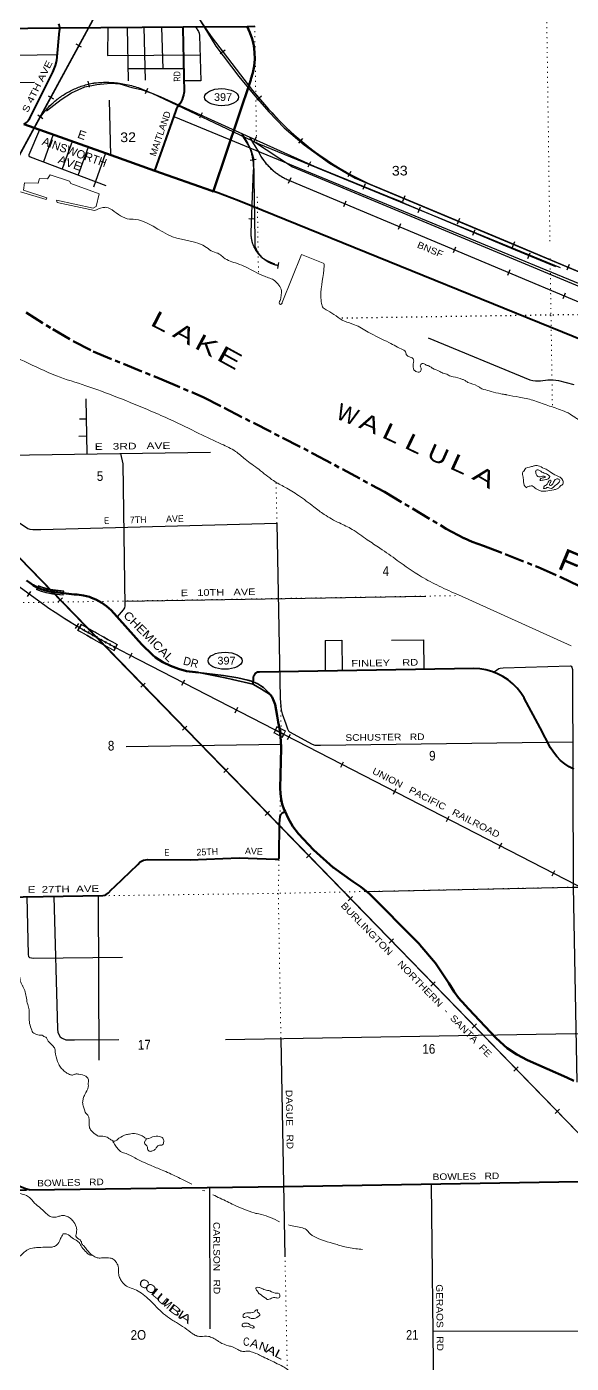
# Model space of a CAD drawing. Header units: feet. Extents: x 245918 to 509309, y -547785 to -360805.
# Drawn here: x 484323 to 494208, y -485445 to -461175 of the extents above; entities that cross this region are included whole.
import ezdxf
from ezdxf.enums import TextEntityAlignment as Align

# ---------------------------------------------------------------- set-up
doc = ezdxf.new("R2010")
doc.units = ezdxf.units.FT
doc.header["$LTSCALE"] = 60
for name, pattern in [('DOTTED', [1.5, 0.3, -1.2]), ('LONG_DASH_SHORT_DASH', [9.9, 6, -1.2, 1.5, -1.2]), ('MEDIUM_DASHED', [4.5, 3, -1.5])]:
    doc.linetypes.add(name, pattern=pattern)
for name, color, linetype, lineweight in [('11', 7, 'LONG_DASH_SHORT_DASH', 60), ('17', 7, 'Continuous', 25), ('23', 7, 'Continuous', 70), ('26', 7, 'Continuous', 40), ('27', 7, 'Continuous', 13), ('29', 7, 'Continuous', 25), ('34', 7, 'Continuous', 25), ('39', 7, 'Continuous', 13), ('53', 7, 'DOTTED', 40), ('59', 7, 'Continuous', 13), ('6', 7, 'DOTTED', 25), ('7', 7, 'DOTTED', 13)]:
    doc.layers.add(name, color=color, linetype=linetype, lineweight=lineweight)
for name, color, linetype in [('12', 7, 'Continuous'), ('30', 7, 'Continuous'), ('41', 7, 'Continuous')]:
    doc.layers.add(name, color=color, linetype=linetype)

msp = doc.modelspace()

# ---------------------------------------------------------------- linework, layer by layer
at = {"layer": '11'}
msp.add_line((484695.56, -466606.78), (484701.61, -466610.52), dxfattribs=at)
msp.add_lwpolyline([(484311.72, -466364.37), (484794.26, -466668.7), (485166.51, -466885.89), (485530.62, -467073.77), (486772.88, -467579.3), (487525.92, -467900.91), (487909.09, -468098.27), (489529.57, -468928.19), (490814.5, -469622.16), (491939.38, -470289.91), (492263.53, -470463.93), (492407.18, -470527.73), (492612.26, -470603.01), (493009.49, -470749.67), (493606.89, -470988.91), (494018.63, -471172.57), (494638.82, -471467.7)], dxfattribs=at)
at = {"layer": '17'}
for centre in [(487860.17, -462454.31), (487923, -472687.83)]:
    msp.add_ellipse(centre, major_axis=(-309.24, 1), ratio=0.500121, dxfattribs=at)
at = {"layer": '23'}
for points in [[(487709.89, -464164.72), (487718.66, -464139.72), (488387.96, -462138.41), (488391.26, -462129.42), (488427.35, -462010.86), (488450.85, -461889.16), (488461.5, -461765.68), (488459.19, -461641.76), (488443.93, -461518.77), (488415.9, -461398.04), (488375.41, -461280.9), (488322.89, -461168.64), (488322.89, -461168.63)], [(486649.43, -463792.97), (485853.87, -463509.57), (484269.91, -462945.32)], [(487709.89, -464164.72), (487684.89, -464155.96), (486649.43, -463792.97)], [(487442.7, -472903.83), (487276.07, -472884.49), (487224.72, -472874.87), (487075.09, -472835.84), (486930.37, -472781.39), (486792.13, -472712.1), (486661.89, -472628.75), (486603.6, -472579.5), (486413.49, -472395.56), (485855.46, -471768.28), (485773.49, -471696.55), (485684.48, -471633.79), (485589.39, -471580.68), (485489.27, -471537.8), (485464.73, -471529.12), (485351.67, -471501.52), (485236.35, -471485.89), (485186.58, -471482.91), (484791.72, -471439.44), (484766.82, -471436.7), (484741.72, -471431.38), (484687.87, -471419.96), (484585.44, -471388.2), (484510.72, -471355.64), (484438.41, -471314.75), (484370.77, -471266.53), (484317.58, -471228.05)], [(489012.19, -475425.79), (488997.85, -475394.27), (488962.28, -475294.31), (488940.76, -475201.02), (488928.25, -475101.07), (488926.25, -475000.36), (488939.53, -474275.89), (488935.25, -474133.61), (488909.51, -473912.48), (488889.42, -473800.68), (488872, -473687.69), (488830.81, -473483.08), (488810.93, -473419.14), (488778.27, -473346.67), (488747.03, -473309.73)], [(494252.86, -480314.26), (494127.64, -480257.47), (493410.73, -479942.33), (493220.59, -479840.64), (493043.77, -479720.87), (492983.35, -479671.2), (492841.47, -479536.02), (492348.58, -479017.52), (492324.82, -478992.52), (492305, -478967.52), (492209.57, -478865.62), (492162.76, -478807.75), (492082.29, -478699.76), (491986.88, -478543.96), (491838.47, -478323.8), (491741.83, -478180.45), (491460.12, -477844.54), (491452.64, -477836.6), (491428.89, -477811.4), (491404.27, -477786.6), (490546.52, -476922.73), (490390.7, -476793.32), (490245.54, -476695), (489896.27, -476451.11), (489883.04, -476440.76), (489526.47, -476124.02), (489255.29, -475831.98), (489154.33, -475695.35), (489068.2, -475548.91), (489012.19, -475425.79)]]:
    msp.add_lwpolyline(points, dxfattribs=at)
at = {"layer": '23', "lineweight": 35}
for points in [[(488429.08, -473068.32), (488400.43, -473057.6), (488337.07, -473041.18), (488154.65, -472998.06), (487892.49, -472955.85), (487442.7, -472903.83)], [(488426.69, -473111.63), (488058.86, -473025.73), (487952.9, -473005.43), (487772.54, -472969.34), (487442.7, -472903.83)], [(488747.03, -473309.73), (488678.87, -473267.1), (488585.15, -473204.58), (488481.63, -473143.55), (488426.69, -473111.63)], [(488747.03, -473309.73), (488717.21, -473269.94), (488658.99, -473208.85), (488619.23, -473176.16), (488575.47, -473144.98), (488520.29, -473109.79), (488461.73, -473080.55), (488429.08, -473068.32)]]:
    msp.add_lwpolyline(points, dxfattribs=at)
at = {"layer": '26'}
for p, q in [((484922.12, -461198.23), (487163.37, -461178.73)), ((488429.08, -473068.32), (488426.69, -473111.63))]:
    msp.add_line(p, q, dxfattribs=at)
for points in [[(482143.55, -461222.46), (483166.81, -461213.5), (484922.12, -461198.23)], [(484269.91, -462945.32), (484280.17, -462940.09), (484301.17, -462927.16), (484320.7, -462912.11), (484338.54, -462895.1), (484354.52, -462876.31), (484368.44, -462855.96), (484380.15, -462834.27), (484795.27, -461999.05), (484808.65, -461970.22), (484843.04, -461880.19), (484867.82, -461787.07), (484920.05, -461248.64), (484922.47, -461223.73), (484922.14, -461198.64), (484922.12, -461198.23)], [(484922.12, -461198.23), (484921.65, -461188.88), (484918.08, -461166.02), (484912.14, -461143.66), (484903.9, -461122.04)], [(486649.43, -463792.97), (487032.6, -462695.42), (487047.29, -462658.83), (487065.73, -462623.97), (487087.7, -462591.24), (487108.39, -462566.01), (487131.23, -462531.69), (487150.35, -462495.17), (487165.55, -462456.85), (487176.66, -462417.15), (487183.56, -462376.51), (487184.69, -462365.49), (487163.83, -461204.05), (487163.37, -461178.73)], [(487163.37, -461178.73), (488322.89, -461168.63), (488461.27, -461167.43)], [(495718.7, -467399.36), (488172.01, -464337.31), (487791.89, -464193.46), (487734.89, -464173.48), (487709.89, -464164.72)], [(494253.5, -474659.49), (494170.89, -474615.89), (494089.23, -474561.17), (494013.73, -474498.21), (493945.23, -474427.7), (493884.48, -474350.42), (493832.13, -474267.21), (493644.98, -473905.51), (493355.94, -473368.92), (493352.48, -473362.81), (493292.7, -473269.63), (493223.5, -473183.2), (493145.65, -473104.49), (493060, -473034.34), (492967.48, -472973.53), (492869.11, -472922.73), (492765.98, -472882.48), (492659.2, -472853.24), (492549.95, -472835.32), (492439.42, -472828.92), (488548.35, -472894.05), (488536.59, -472894.25), (488524.91, -472895.69), (488513.44, -472898.33), (488502.32, -472902.16), (488491.66, -472907.14), (488481.57, -472913.2), (488472.17, -472920.28), (488463.57, -472928.3), (488455.85, -472937.18), (488449.1, -472946.82), (488443.4, -472957.11), (488438.8, -472967.94), (488436.18, -472976.5), (488433.1, -472995.54), (488431.39, -473026.5), (488430.5, -473042.59), (488429.08, -473068.32)], [(483530.73, -476985.19), (485707.23, -476953), (485740.39, -476947.15), (485764.77, -476933.49), (485808.65, -476899.35), (485857.54, -476849.38), (485919.93, -476787.82), (486337.41, -476385.41), (486384.23, -476340.24), (486440.56, -476309.18), (486517.01, -476294.87), (487286.81, -476301.09), (488181.44, -476264.13), (488831.84, -476291.4), (488878.97, -476289.17), (488892.63, -476282.34), (488903.35, -476271.61), (488902.37, -476237.47), (488914.08, -475644.37), (488917.98, -475579.99), (488921.89, -475513.65), (488937.49, -475480.49), (488955.04, -475460.98), (488980.75, -475445.15), (489012.19, -475425.79)], [(484367.92, -482295.69), (484297.71, -482274.84), (484196.03, -482231.87), (484099.4, -482178.5), (484008.88, -482115.33), (483925.45, -482043.03), (483850.04, -481962.42), (483689.33, -481789.42), (483588.88, -481697.95)], [(484367.92, -482295.69), (488985.44, -482233.36), (494336.45, -482146.18), (495707.3, -482163.51)]]:
    msp.add_lwpolyline(points, dxfattribs=at)
at = {"layer": '29'}
for p, q in [((486145.16, -461187.59), (486161.42, -462155.61)), ((486449.32, -461184.94), (486471.38, -462144.67)), ((486767.23, -461182.18), (486791.96, -461940.18)), ((484877.59, -461686.34), (481482.87, -461737.79)), ((487177.04, -461939.38), (486157.82, -461941.5)), ((483430.19, -462196.68), (484462.33, -462182.37)), ((485820.79, -462507.36), (485841.63, -463505.21)), ((486995.66, -462804.42), (495391.05, -466269.49)), ((484801.04, -463134.52), (484630.04, -463628.39)), ((485146.65, -463257.64), (484966.78, -463756.5)), ((485438.25, -463361.52), (485255.31, -463866.26)), ((485753.17, -463473.7), (485535.71, -464090.37)), ((485395.99, -467934.11), (485414.58, -468928.3)), ((485402.84, -468300.36), (485281.18, -468303.15)), ((485408.66, -468611.53), (485265.65, -468613.14)), ((486100.06, -471603.21), (491567.88, -471513.61)), ((489737.75, -472319.75), (489737.99, -472874.14)), ((488937.57, -474210.62), (486129.69, -474249.19)), ((485618.25, -476954.32), (485632.64, -479938.06)), ((488938.48, -479548.35), (489009.28, -483509.21)), ((491662.3, -482189.75), (491716.38, -486756.01)), ((487637.86, -482251.55), (487646.92, -484820.06)), ((491693.93, -484860.43), (505028.84, -484829.97))]:
    msp.add_line(p, q, dxfattribs=at)
for points in [[(485793.3, -461190.65), (485791.96, -461697.13), (487472.19, -461687.68)], [(487388.14, -461176.77), (487442.01, -461264.72), (487454.29, -461291.74), (487461.66, -461333.51), (487486.21, -462159.02), (487180.98, -462159.19)], [(484554.61, -463046.74), (484359.21, -463501.7), (484361.66, -463521.36), (484386.76, -463535.84), (485757.73, -464057.4)], [(491607.88, -466822.68), (493455.94, -467584.9), (493512.42, -467601.18), (493560.17, -467606.27), (493650.02, -467603.73), (493783.45, -467587.96), (493783.45, -467587.96), (493879.34, -467585.88), (493975.24, -467600.68), (494254.25, -467669.86)], [(483373.65, -467038.33), (483424.11, -469608.19), (483430.62, -469639.13), (483440.39, -469661.93), (483448.53, -469676.59), (483468.06, -469696.13), (484342.63, -470285.32), (484377.85, -470300.32), (484433.19, -470305.21), (484577.55, -470305.61), (488864.51, -470186.92)], [(482267.59, -469091.49), (482285.67, -469000.74), (482297.06, -468986.08), (482308.19, -468980.12), (487659.12, -468897.51)], [(486022.06, -468922.78), (486068.44, -469110.46), (486101.18, -471691.32), (486096.93, -471728.58), (486074.15, -471766.04), (485964.64, -471891)], [(488864.51, -470186.92), (488921.52, -473365.32), (488936.25, -473517.33), (488941.88, -473581.92), (488959.78, -473651.95), (489024.93, -473835.37), (489057.43, -473927.19), (489075.33, -473963.01), (489091.79, -473979.83), (489506.14, -474201.86), (489555.46, -474220.33), (489589.64, -474223.59), (489655.58, -474220.23), (494228.86, -474162.74)], [(489737.75, -472319.75), (490043.52, -472315.54), (490050.1, -472868.91)], [(490943.51, -472311.58), (491528.05, -472306.72), (491533.29, -472844.09)], [(492805.54, -472889.9), (492893.55, -472831.13), (492919.59, -472821.35), (492969.67, -472814.46), (494189.08, -472782.27), (494205.35, -472788.78), (494218.38, -472801.81), (494228.14, -472847.41), (494242.8, -476788.63), (494309.79, -480343.14)], [(490491.09, -476876.7), (494247.27, -476799.22), (496857.89, -476800.03), (496907.96, -476808.99), (496950.28, -476828.53), (497053.81, -476885.44), (497549.23, -477151), (497598.05, -477167.29), (497646.44, -477171.16), (497682.69, -477170.55), (497747.44, -477156.69), (497964.48, -477089.35), (498493.9, -476866.29), (498626.69, -476813.88), (498664.13, -476805.73), (498712.96, -476804.1), (499546.28, -476800.85)], [(484325.29, -476973.44), (484345.97, -478024.39), (484354.11, -478056.99), (484372.34, -478073.61), (484444.15, -478085.87), (486061.12, -478068.4)], [(484812.26, -476966.24), (484878.76, -479376.09), (484887.71, -479434.64), (484904, -479475.4), (484932.51, -479516.16), (484964, -479542.12), (485034.34, -479569.15), (485191.2, -479572.6), (485995.63, -479565.07)], [(487928.99, -479563.79), (494278.79, -479456.8), (500932.04, -479500.49), (500974.68, -479803.65), (500986.67, -479838.26), (501004.57, -479867.58), (501046.46, -479911.83)]]:
    msp.add_lwpolyline(points, dxfattribs=at)
at = {"layer": '34'}
for p, q in [((486281.1, -459650.62), (482375.77, -466819.88)), ((485319.95, -461543.59), (485222.64, -461490.99)), ((487834.97, -461660.1), (487922.67, -461592.69)), ((485463.13, -462272.02), (485437.76, -462164.36)), ((486477.16, -462390.18), (486520.22, -462288.3)), ((484812.36, -462488.04), (484715.06, -462435.44)), ((488499.57, -462504.8), (488583.65, -462432.93)), ((484615.8, -462846.12), (484525.55, -462782.16)), ((487467.41, -462832.18), (487512.93, -462731.37)), ((488445.66, -463271.11), (488491.19, -463170.31)), ((489262.8, -463287.45), (489334.04, -463202.84)), ((488485.3, -463586.47), (488375.96, -463603.22)), ((489434.14, -463720.39), (489479.67, -463619.59)), ((489117.34, -463921.49), (489071.01, -464021.93)), ((490157.76, -463895.03), (490210.18, -463797.63)), ((490428.58, -464126.67), (490470.34, -464024.24)), ((491152.11, -464342.01), (491195.02, -464240.06)), ((490115.69, -464343.37), (490072.9, -464445.37)), ((491429.5, -464545.59), (491472.42, -464443.64)), ((488463.46, -464667.63), (488352.93, -464663.37)), ((492141.33, -464755.63), (492184.25, -464653.68)), ((491105.4, -464755.83), (491062.6, -464857.82)), ((492418.72, -464959.21), (492461.64, -464857.26)), ((492105.61, -465178.36), (492062.81, -465280.35)), ((493141.21, -465179.17), (493183.96, -465077.15)), ((488893.13, -465458.17), (488873.13, -465566.96)), ((493418.83, -465382.21), (493461.57, -465280.19)), ((493095.32, -465590.81), (493052.52, -465692.81)), ((494131.15, -465591.08), (494173.89, -465489.06)), ((494095.53, -466013.34), (494052.73, -466115.33)), ((482666.93, -469247.55), (508243.62, -495594.48)), ((484335.08, -471523.08), (484400.02, -471433.54)), ((484969.57, -471545.53), (484890.25, -471622.61)), ((485210.28, -472104.15), (485268.07, -472009.84)), ((508250.57, -495584.43), (485729.59, -472410.86)), ((486186.22, -472643.64), (486236.85, -472545.3)), ((486473.48, -473093.18), (486394.16, -473170.26)), ((487140.7, -473132.12), (487191.33, -473033.78)), ((488104.86, -473631.46), (488155.49, -473533.12)), ((487228.3, -473873.69), (487148.97, -473950.77)), ((489059.34, -474119.94), (489109.97, -474021.59)), ((487977.39, -474640.83), (487898.07, -474717.91)), ((490023.5, -474619.27), (490074.13, -474520.93)), ((490977.98, -475107.75), (491028.61, -475009.41)), ((488732.21, -475421.34), (488652.88, -475498.42)), ((491942.14, -475607.09), (491992.77, -475508.75)), ((492896.62, -476095.57), (492947.25, -475997.23)), ((489481.3, -476188.48), (489401.97, -476265.56)), ((493860.78, -476594.91), (493911.42, -476496.56)), ((490236.12, -476968.99), (490156.79, -477046.08)), ((490980.03, -477739.59), (490900.7, -477816.67)), ((491738.28, -478518.38), (491658.96, -478595.47)), ((492489.12, -479283.78), (492409.79, -479360.86)), ((493243.93, -480064.29), (493164.61, -480141.38)), ((493993.03, -480831.43), (493913.7, -480908.51))]:
    msp.add_line(p, q, dxfattribs=at)
at = {"layer": '34', "lineweight": 13}
for p, q in [((487021.4, -462569.19), (488493.16, -463233.86)), ((482837.04, -469431.48), (508245.42, -495578.87)), ((485246.88, -472136.24), (485312.2, -472023.22)), ((485257.98, -472133.01), (485315.77, -472033.01)), ((485958.68, -472394.58), (485904.75, -472496.74)), ((485908.16, -472507.43), (485969.54, -472391.16)), ((486161.36, -472567.73), (499998.94, -479692.04)), ((488806.67, -474000.38), (488865.79, -473884.01)), ((488865.79, -473884.01), (489022.19, -473963.46)), ((488963.08, -474079.83), (489022.19, -473963.46)), ((488806.91, -473999.91), (488963.32, -474079.36))]:
    msp.add_line(p, q, dxfattribs=at)
for points in [[(484074.43, -452724.87), (486432.11, -459094.49), (486718.31, -459779.85), (486999.64, -460304.21), (487356.65, -460891.6), (487671.16, -461354.93), (488421.97, -462331.68), (488712.4, -462671.45)], [(482420.9, -466753.68), (484114.91, -463660.23), (486174.95, -459849.45)], [(488493.16, -463233.86), (489540.52, -463706.87), (490846.15, -464239.12)], [(488443.32, -463782.77), (488423.6, -464244.61), (488397.96, -464910.33)], [(489074.39, -463963.47), (489097.93, -463974.33), (495208.64, -466538.43)], [(490846.1, -464239.1), (493016.07, -465152.64), (493919.89, -465531.29)], [(490877.14, -464165.37), (493047.05, -465078.88), (493950.8, -465457.51)], [(493950.8, -465457.51), (496480.16, -466517.22), (500102.15, -468038.63), (500854.73, -468357.68)], [(480265.36, -468507.08), (483692.54, -470989.7), (484182.44, -471343.05), (484672.37, -471698.41), (484723.31, -471731.78)], [(488988.11, -474012.86), (488846.36, -473939.88), (488869.29, -473894.76)]]:
    msp.add_lwpolyline(points, dxfattribs=at)
at = {"layer": '34'}
for points in [[(486446.58, -459059.42), (486721.14, -459666.86), (487184.4, -460591.85), (487758.27, -461531.24), (488173.08, -462081.14), (488462.65, -462428.37), (488721.73, -462728.17), (488996.59, -463010.54), (489361.17, -463321.87), (489818.23, -463651.04), (490287.1, -463923.75), (494489.26, -465686.37)], [(484113.94, -463659.71), (486173.97, -459848.94)], [(487357.57, -460891.01), (487672.05, -461354.29), (488422.82, -462330.99), (488713.22, -462670.73), (488776.05, -462741.4), (488840.14, -462810.26), (488905.46, -462878.04), (488971.95, -462945.5), (489039.7, -463011.14), (489108.31, -463075.31), (489178.1, -463139.15), (489249.14, -463201.18), (489321.05, -463261.73), (489394.53, -463321.61), (489468.53, -463379.61), (489543.32, -463436.89), (489619.75, -463492.75), (489696.67, -463546.72), (489774.83, -463599.63), (489853.42, -463651.42), (489933.64, -463701.78), (490013.97, -463750.61), (490095.92, -463798.02), (490177.96, -463843.9), (490261.23, -463888.71), (490344.99, -463931.64), (490429.62, -463973.1), (490514.7, -464013.44), (490601.06, -464051.94), (490687.86, -464089.32), (490775.17, -464124.82), (490862.93, -464159.2), (490877.53, -464164.35), (493047.47, -465077.87), (493951.22, -465456.5), (496480.58, -466516.21)], [(484570.61, -462815.45), (484585.81, -462794), (484601.43, -462773), (484617.41, -462752.27), (484633.73, -462731.58), (484650.45, -462711.37), (484667.46, -462691.53), (484684.8, -462671.75), (484702.54, -462652.43), (484720.57, -462633.49), (484739.06, -462614.7), (484757.74, -462596.4), (484776.66, -462578.28), (484796.09, -462560.5), (484815.7, -462543.22), (484835.69, -462526.21), (484855.83, -462509.49), (484876.48, -462493.12), (484897.18, -462477.17), (484918.39, -462461.55), (484939.67, -462446.36), (484961.32, -462431.42), (484983.17, -462417), (485005.29, -462402.95), (485027.58, -462389.2), (485050.28, -462375.92), (485073.13, -462362.93), (485096.18, -462350.44), (485119.4, -462338.25), (485142.93, -462326.67), (485166.61, -462315.36), (485190.38, -462304.48), (485214.43, -462293.98), (485238.67, -462283.98), (485263.2, -462274.37), (485287.68, -462265.09), (485312.49, -462256.39), (485337.35, -462248.13), (485362.39, -462240.15), (485387.41, -462232.72), (485412.84, -462225.75), (485438.22, -462219.12), (485463.71, -462213.11), (485489.22, -462207.32), (485515.08, -462202.1), (485540.78, -462197.36), (485544.83, -462196.64), (485560.16, -462194.81), (485591.88, -462191.62), (485623.53, -462189), (485655.34, -462186.88), (485687.17, -462185.16), (485719, -462184.25), (485750.85, -462183.75), (485782.78, -462183.91), (485814.72, -462184.48), (485846.51, -462185.78), (485878.29, -462187.48), (485910.03, -462189.76), (485941.83, -462192.7), (485973.41, -462196.12), (486005.15, -462200.03), (486036.59, -462204.61), (486068.19, -462209.67), (486099.47, -462215.39), (486130.77, -462221.52), (486161.81, -462228.14), (486192.97, -462235.42), (486223.8, -462243.34), (486254.46, -462251.61), (486285.23, -462260.51), (486315.59, -462269.84), (486345.88, -462279.74), (486376.02, -462290.38), (486405.82, -462301.26), (486418.7, -462306.19), (486759.06, -462450.08), (487021.85, -462568.19), (488493.61, -463232.86), (489540.95, -463705.86), (491155.98, -464364.25), (490959.39, -464285.61), (493016.49, -465151.63), (493920.31, -465530.28)], [(484680.45, -462703.52), (484949.63, -462495.41), (485136.96, -462375.55), (485379.2, -462267.42), (485595.65, -462223.1), (485849.08, -462201.98), (486015.21, -462211.05), (486233.27, -462276.06), (486402.15, -462315.15), (486594.88, -462378.77), (488539.21, -463302.4), (494008.4, -465546.36)], [(488220.56, -463134.45), (488391.87, -463402.24), (488440.25, -463563.61), (488462.19, -465029.86), (488463.22, -465157.25), (488515.74, -465280.4), (488591.56, -465362.86), (488679.89, -465417.92), (488822.96, -465477.71)], [(488411.39, -463494.6), (488406.75, -463476.95), (488401.92, -463459.5), (488396.65, -463442.03), (488391.18, -463424.77), (488385.4, -463407.49), (488379.29, -463390.41), (488372.87, -463373.43), (488366.24, -463356.54), (488359.18, -463339.75), (488351.92, -463323.04), (488344.34, -463306.54), (488336.55, -463290.14), (488328.33, -463273.94), (488319.9, -463257.82), (488311.25, -463241.91), (488302.29, -463226.09), (488293.01, -463210.47), (488283.42, -463194.94), (488273.72, -463179.63), (488263.6, -463164.49), (488253.24, -463149.57), (488242.7, -463134.74), (488231.92, -463120.22), (488229.03, -463116.48)], [(488811.5, -463802.41), (488797.04, -463790.17), (488782.93, -463777.69), (488768.91, -463764.92), (488755.25, -463751.93), (488741.73, -463738.73), (488728.49, -463725.36), (488715.4, -463711.64), (488702.69, -463697.7), (488690.17, -463683.65), (488677.8, -463669.23), (488665.78, -463654.75), (488653.97, -463640.01), (488642.49, -463624.95), (488631.24, -463609.87), (488620.21, -463594.54), (488609.5, -463578.88), (488599.03, -463563.21), (488588.84, -463547.36), (488578.96, -463531.19), (488515.54, -463419.35), (488445.87, -463300.63), (488373.09, -463182.91)], [(488436.85, -463252.68), (489145.12, -463721.31), (494501.7, -465952.94)], [(488884.34, -465512.08), (488881.5, -465511.56), (488871.27, -465509.54), (488861.17, -465507.35), (488851.06, -465505.04), (488840.96, -465502.49), (488830.98, -465499.76), (488821.01, -465496.87), (488811.11, -465493.85), (488801.2, -465490.6), (488791.43, -465487.22), (488781.66, -465483.61), (488772.01, -465479.89), (488762.37, -465475.99), (488752.85, -465471.91), (488743.4, -465467.66), (488734, -465463.29), (488724.67, -465458.68), (488715.41, -465453.95), (488706.28, -465449.05), (488697.2, -465444.04), (488688.24, -465438.79), (488679.36, -465433.42), (488670.59, -465427.93), (488661.9, -465422.28), (488653.32, -465416.44), (488644.81, -465410.43), (488636.41, -465404.36), (488628.14, -465398.05), (488620, -465391.65), (488611.91, -465385.11), (488604.02, -465378.46), (488596.18, -465371.58), (488588.47, -465364.63), (488580.95, -465357.52), (488573.47, -465350.35), (488566.13, -465342.94), (488558.97, -465335.48), (488551.92, -465327.91), (488544.95, -465320.15), (488538.22, -465312.29), (488531.55, -465304.37), (488525.05, -465296.28), (488518.62, -465288.06), (488512.44, -465279.8), (488506.37, -465271.36), (488500.43, -465262.86), (488494.61, -465254.25), (488489.03, -465245.52), (488483.51, -465236.69), (488478.17, -465227.79), (488473.02, -465218.78), (488468.04, -465209.72), (488463.18, -465200.54), (488458.45, -465191.3), (488453.96, -465181.96), (488449.58, -465172.56), (488445.4, -465163.04), (488441.33, -465153.46), (488437.49, -465143.84), (488433.78, -465134.16), (488430.26, -465124.42), (488426.91, -465114.57), (488423.74, -465104.72), (488420.69, -465094.77), (488417.88, -465084.82), (488415.19, -465074.75), (488412.74, -465064.68), (488410.41, -465054.57), (488408.27, -465044.45), (488406.29, -465034.22), (488404.56, -465024), (488402.95, -465013.79), (488401.52, -465003.46), (488400.26, -464993.2), (488399.19, -464982.88), (488398.36, -464972.5), (488397.64, -464962.19), (488397.11, -464951.83), (488396.81, -464941.41), (488396.63, -464931.06), (488396.61, -464920.7), (488396.86, -464910.3), (488422.5, -464244.57), (488442.22, -463782.74), (488442.72, -463764.53), (488442.78, -463746.4), (488442.56, -463728.27), (488442.11, -463710.01), (488441.25, -463691.87), (488440.07, -463673.8), (488438.69, -463655.63), (488436.89, -463637.54), (488434.77, -463619.56), (488432.35, -463601.46), (488429.61, -463583.55), (488426.65, -463565.64), (488423.29, -463547.72), (488419.6, -463529.99), (488415.59, -463512.24), (488411.39, -463494.6)], [(495208.21, -466539.45), (489097.48, -463975.34), (489073.94, -463964.48), (489067.18, -463961.58), (489050.05, -463953.71), (489032.91, -463945.62), (489015.98, -463937.25), (488999.21, -463928.53), (488982.67, -463919.55), (488966.21, -463910.28), (488949.87, -463900.8), (488933.78, -463890.91), (488917.84, -463880.82), (488902.06, -463870.37), (488886.41, -463859.72), (488871.06, -463848.76), (488855.86, -463837.59), (488840.87, -463826.15), (488826.04, -463814.36), (488811.5, -463802.41)], [(485730.63, -472410.82), (482836.25, -469432.26)], [(484183.08, -471342.16), (484672.99, -471697.51), (484723.91, -471730.86), (484839.92, -471806.26), (485053.57, -471942.42), (485270.48, -472075.34), (485491.33, -472203.72), (485712.21, -472328.84), (485935.06, -472450.07), (486161.86, -472566.76), (499999.43, -479691.06)]]:
    msp.add_lwpolyline(points, dxfattribs=at)
at = {"layer": '34', "lineweight": 13}
for points in [[(488980.86, -474027.13), (488839.12, -473954.15), (488817.66, -473996.39), (488959.8, -474068.59)], [(489011.43, -473966.97), (488869.29, -473894.76), (488846.36, -473939.88), (488988.11, -474012.86)]]:
    msp.add_lwpolyline(points, close=True, dxfattribs=at)
for centre, radius, start, end in [((485801.82, -463677.5), 1501.91, 99.84573, 145.00154), ((485761.35, -464009.59), 1824.75, 68.89885, 96.80923), ((478308.65, -481801.81), 21114.11, 65.62854, 67.41296), ((492772.5, -459103.57), 5405.01, 221.30786, 249.47184), ((487401.56, -463748.47), 1042.32, 358.11416, 37.37188), ((481670.48, -467379.78), 7909.25, 29.12164, 32.05289), ((489505.5, -462972.09), 1081.06, 211.10829, 246.49755), ((488991.16, -464927.21), 593.44, 178.37012, 259.65005), ((492755.24, -459569.66), 14574.94, 236.55899, 243.10145), ((496193.77, -453442.89), 21530.88, 239.6451, 241.64742), ((496193.77, -453442.89), 21538.88, 239.66599, 241.6282), ((496193.77, -453444.62), 21660.88, 239.6451, 241.64742), ((496193.77, -453444.62), 21652.88, 239.66532, 241.62891)]:
    msp.add_arc(centre, radius, start, end, dxfattribs=at)
at = {"layer": '34', "linetype": 'DOTTED', "lineweight": 100}
msp.add_arc((496193.77, -453442.89), 21598.12, 239.6451, 241.64742, dxfattribs=at)
at = {"layer": '34', "lineweight": 13}
msp.add_ellipse((491397.71, -461434), major_axis=(6852.9, 10202.65), ratio=1, start_param=3.21657229, end_param=3.26337974, dxfattribs=at)
at = {"layer": '39'}
for p, q in [((493638.57, -469404.99), (493637.37, -469404.27)), ((493641.91, -469406.99), (493638.57, -469404.99)), ((492160.61, -471493.19), (494207.87, -472418.05)), ((487513.96, -482304.42), (487553.25, -482315.06))]:
    msp.add_line(p, q, dxfattribs=at)
for points in [[(484209.76, -464176.34), (484677.85, -464315.52), (484687.28, -464285.24), (484263.3, -464145.19), (484282.68, -464008.39), (484525.57, -464017.62), (484527.54, -464015.57), (484551.91, -463928.83), (484702.49, -463935.88), (484747.18, -463862.77), (485100.52, -463980.15), (485125.44, -464023.8), (485638.63, -464212.25), (485582.96, -464442.04), (485529.3, -464467.18), (484860.54, -464323.94), (484877.46, -464367.74), (485550.3, -464514.91)], [(488960.91, -466184.69), (489308.84, -465311.19), (489703.04, -465467.9)]]:
    msp.add_lwpolyline(points, dxfattribs=at)
for points in [[(485550.3, -464514.91), (485701.66, -464459.75), (485773.81, -464456.31), (485871, -464502.54), (486189.18, -464668.76), (486257.42, -464671.42), (486971.71, -464988.29), (487587.35, -465184.75), (487699.12, -465258.77), (487818.33, -465302.55), (487895.81, -465367.22), (488146.69, -465476.61), (488458.42, -465620.89), (488636.59, -465705.64), (488824.75, -465788.18), (488900.55, -465868.92), (488948.64, -465968.27), (488940.51, -466064.73), (488922.03, -466145.34), (488906.81, -466187.77), (488929.45, -466217.41), (488955.24, -466202.85), (488960.91, -466184.69)], [(489702.26, -465467.76), (489721.44, -465485.59), (489724, -465513.62), (489662.63, -466066.5), (489675.29, -466200.66), (489704.9, -466278.31), (489782.07, -466326.94), (490088.77, -466521.48), (490272.56, -466586.06), (490521.94, -466721.55), (490898.72, -466910.7), (491154.03, -467042.06), (491186.51, -467061.48), (491205.3, -467099.22), (491213.87, -467127.14), (491242.54, -467156.67), (491299.14, -467179.62), (491335.75, -467204.97), (491348.64, -467248.86)], [(482569.02, -466336.65), (482733.1, -466449.12), (482982.23, -466628), (483421.98, -466856), (483800.55, -467033.06), (484276.18, -467250.33), (484861.03, -467513.58), (485394.1, -467693.59), (485967.9, -467904.91), (486578.54, -468153.6), (486938.74, -468314.99), (487449.01, -468559.66), (487860, -468754.14), (488111.29, -468885.58), (488288.6, -469028.51), (488534.91, -469212.21), (488801.69, -469417.56), (489010.65, -469537.81), (489256.28, -469687.41), (489537.14, -469894.49), (489722.35, -470031.25), (490000.18, -470186.24), (490231.1, -470302.04), (490505.6, -470491.2), (490735.27, -470645.13), (491050.48, -470865.59), (491489.53, -471161.82), (491807.78, -471332.06), (492161.95, -471493.57)], [(491348.64, -467248.86), (491337.71, -467305.24), (491338.85, -467363.4), (491345.42, -467391.35), (491384.37, -467434.71), (491428.76, -467447.88), (491444.76, -467445.55), (491470.59, -467433.01), (491484.08, -467404.65), (491470.99, -467350.75), (491468.39, -467320.71), (491488.01, -467298.26), (491517.93, -467289.64), (491560.47, -467310.86), (491623.14, -467335.71), (491677.94, -467368.73), (491690.13, -467376.51), (491819.63, -467434.13), (491898.6, -467472.7), (491948.97, -467483.74), (491979.48, -467505.2), (492062.23, -467531.65), (492233.64, -467578.42), (492280.23, -467601.57), (492333, -467632.62), (492504.8, -467699.45), (492551.53, -467730.61), (492622.34, -467761.32), (492751.41, -467796.88), (492930.8, -467841.48), (493019.33, -467855.79), (493037.46, -467859.44), (493260.92, -467901.16), (493510.73, -467956.42), (493783.36, -468051.33), (494043.9, -468142.48), (494185.59, -468207.89), (494303.49, -468287.81), (494368.16, -468312.61), (494384.16, -468310.29), (494431.61, -468275.25), (494459.41, -468260.66), (494471.87, -468282.48), (494466.91, -468336.74), (494475.25, -468352.63), (494481.34, -468356.52), (494585.32, -468442.73), (494652.39, -468487.54), (494728, -468558.27), (494748.32, -468571.91), (494810.16, -468656.95), (494875.73, -468727.87), (494955.85, -468824.58), (495017.14, -468881.55), (495062.31, -468934.82), (495140.85, -469053.64), (495217.51, -469178.5), (495264.81, -469237.74), (495392.14, -469389.7), (495453.54, -469452.68), (495515.31, -469533.71), (495525.56, -469545.54), (495635.64, -469635.64), (495676.29, -469662.93), (495716.55, -469670.16), (495745.13, -469695.67), (495744.93, -469787.95), (495751.22, -469801.87), (495763.33, -469805.64), (495789.32, -469801.12), (495833.62, -469810.28), (495865.39, -469793.6), (495871.13, -469779.44), (495886.42, -469741.03), (495914.38, -469734.46), (495926.8, -469754.28), (495927.38, -469784.35), (495927.5, -469790.37), (495927.79, -469826.41)], [(493403.45, -469545.29), (493403.41, -469543.29), (493463.05, -469516.04), (493499.11, -469513.32), (493570.38, -469568.08), (493618.96, -469591.19), (493661.39, -469606.4), (493743.67, -469608.79), (493889.6, -469583.84), (493951.4, -469564.57), (493992.96, -469535.67), (494020.4, -469503.03), (494048.23, -469490.44), (494059.75, -469464.14), (494061.05, -469428), (494044.43, -469398.24), (494040.25, -469390.3), (493989.31, -469349.18), (493940.72, -469326.07), (493823.05, -469258.17), (493751.93, -469211.44), (493713.52, -469196.15), (493604.27, -469148.15), (493542.08, -469147.37), (493488.22, -469162.48), (493360.95, -469219.15), (493349.4, -469243.45), (493337.52, -469251.71), (493324.51, -469304.13), (493338.39, -469398.14), (493338.66, -469412.17), (493368.9, -469521.91), (493403.45, -469545.29)], [(493641.58, -469414.21), (493641.22, -469396.17), (493672.83, -469371.48), (493724.8, -469362.42), (493734.67, -469354.2), (493730.39, -469340.25), (493702.2, -469334.78), (493634.3, -469350.17), (493604.07, -469342.74), (493573.13, -469299.22), (493562.36, -469261.31), (493562.04, -469245.27), (493587.64, -469220.7), (493674.68, -469261.11), (493759.6, -469295.53), (493792.14, -469318.96), (493798.28, -469324.86), (493816.68, -469342.56), (493803.24, -469372.91), (493745.56, -469398.12), (493653.61, -469413.98), (493641.58, -469414.21)], [(493706.6, -469559.37), (493712.02, -469529.17), (493771.24, -469479.86), (493784.88, -469459.53), (493819.98, -469408.69), (493838.22, -469418.36), (493824.98, -469458.74), (493815.42, -469483), (493817.85, -469505.02), (493829.93, -469506.78), (493861.62, -469486.1), (493879.15, -469459.68), (493916.07, -469398.77), (493947.87, -469384.09), (493976.09, -469391.57), (493984.2, -469395.42), (493998.66, -469417.19), (493989.23, -469447.47), (493939.89, -469488.57), (493818.88, -469557.16), (493786.48, -469541.75), (493762.46, -469544.23), (493736.67, -469558.77), (493712.62, -469559.25), (493706.6, -469559.37)], [(484026.81, -477048.06), (484020.28, -477176.64), (484020.45, -477220.75), (484032.68, -477268.8), (484033.42, -477449.22), (484031.49, -477467.27), (484017.83, -477557.54), (484018.63, -477756), (484025, -477842.18), (484041.13, -477866.16), (484073.87, -478030.4), (484116.29, -478110.41), (484118.7, -478210.62), (484142.97, -478264.64), (484167.46, -478372.79), (484195.79, -478438.83), (484206.06, -478498.92), (484246.51, -478588.96), (484254.59, -478602.95), (484317.58, -478813.17), (484340.1, -478931.35), (484366.56, -479029.46), (484365.1, -479161.77), (484375.57, -479271.98), (484414.16, -479396.1)], [(484414.16, -479396.1), (484434.36, -479436.11), (484474.55, -479461.99), (484578.89, -479489.6), (484623.01, -479497.43), (484633.08, -479509.41), (484667.2, -479521.3), (484691.41, -479559.28), (484790.08, -479673.11), (484816.25, -479703.08), (484834.41, -479731.06), (484840.65, -479787.16), (484883.47, -479967.39), (484903.71, -480015.42), (484950.09, -480083.37), (485004.43, -480139.27), (485036.61, -480165.19), (485100.87, -480198.99), (485155.04, -480212.78), (485207.08, -480192.51), (485269.22, -480196.26), (485395.64, -480233.79), (485437.91, -480279.72), (485440.24, -480355.88), (485440.34, -480383.95), (485440.52, -480426.05), (485376.94, -480564.64), (485349.17, -480634.93), (485337.45, -480709.14), (485341.61, -480747.21), (485367.99, -480827.29), (485386.28, -480887.34), (485434.59, -480939.25), (485455.36, -481117.57), (485459.51, -481151.64), (485493.86, -481219.65), (485592.41, -481305.42), (485626.54, -481319.3), (485650.59, -481319.2), (485664.62, -481319.13), (485706.72, -481320.96), (485803.05, -481352.61), (485847.27, -481384.5), (485883.44, -481406.39), (485901.5, -481412.33), (485945.55, -481402.11), (485997.49, -481359.79), (486135.5, -481293.04), (486209.6, -481278.69), (486341.9, -481284.13), (486400.12, -481307.94), (486438.27, -481325.81), (486492.55, -481365.66), (486532.63, -481363.49), (486538.64, -481361.46), (486674.76, -481320.77), (486730.9, -481328.54), (486795.16, -481358.34), (486809.43, -481416.41), (486803.58, -481456.53), (486791.62, -481474.62), (486715.53, -481490.99), (486691.55, -481509.14), (486657.67, -481555.39), (486605.68, -481585.68), (486547.6, -481593.95), (486531.52, -481584), (486517.38, -481556), (486503.09, -481493.92), (486460.81, -481443.99), (486466.71, -481417.89), (486470.69, -481409.86), (486496.57, -481367.93)], [(485884.04, -481411.55), (485903, -481443.78), (485954.05, -481520.35), (485998.36, -481574.28), (486038.57, -481606.18), (486124.88, -481635.88), (486283.53, -481713.37), (486568.67, -481848.45), (486779.48, -481937.75), (486911.98, -481993.3), (487173.04, -482120.46), (487318.28, -482194.58)], [(484188.67, -482357.38), (484192, -482358.79), (484321.14, -482398.35), (484386.27, -482447.21), (484433.41, -482498.43), (484441.63, -482508.3), (484545.84, -482606.53), (484678.49, -482722.24), (484745.75, -482777.08), (484788.12, -482790.28), (484842.34, -482793.22), (484908.18, -482775.87), (484970.05, -482760.6), (485040.5, -482773.24), (485109.37, -482807.98), (485158.47, -482857.16), (485218.74, -482964.28), (485227.35, -482994.2), (485217.49, -483104.72), (485214.1, -483136.88), (485239.28, -483169.5), (485281, -483196.04), (485298.06, -483211.22), (485323.16, -483277.13)], [(487702.59, -482384.86), (487964.28, -482509.95), (488082.77, -482567.56), (488454.14, -482714.3), (488484.23, -482722.19), (488582.53, -482743.82), (488912.49, -482874.86)], [(489073.04, -482931.06), (489076.33, -482932.12), (489331.09, -482987.16), (489415.45, -483032.9), (489477.87, -483104.8), (489528.11, -483138.65), (489935.54, -483283.23), (490031.87, -483312.88), (490294.63, -483363.88), (490420.95, -483379.36)], [(483672.08, -484080.67), (483718.29, -484011.26), (483739.94, -483984.89), (483743.68, -483966.78), (483808.19, -483857.58), (483906.19, -483709.81), (483957.42, -483650.93), (484032.75, -483595.72), (484126.26, -483550.27), (484199.68, -483501.1), (484298.54, -483411.46), (484350.16, -483378.64), (484451.92, -483349.12), (484543.98, -483341.79), (484686.17, -483335.76), (484694.18, -483335.64), (484770.34, -483336.56), (484826.24, -483321.72), (484860.02, -483303.2), (484938.39, -483181.77), (484981.21, -483096.94)], [(484979.21, -483096.97), (485053.4, -483099.93), (485148.56, -483166.75), (485241.61, -483225.57), (485272.08, -483253.21), (485324.61, -483334.48), (485406.95, -483429.75), (485461.69, -483473.09), (485503.92, -483482.52)], [(485323.16, -483277.13), (485364.08, -483318.45), (485413.74, -483381.89), (485521.88, -483489.83), (485558.4, -483511.17), (485616.97, -483532.08), (485699.17, -483530.45), (485839.62, -483533.69), (485875.91, -483543), (485939.2, -483599.91), (485974.46, -483659.39), (485987.55, -483713.29), (485988.78, -483775.44), (485989.06, -483789.49), (486002.66, -483869.44), (486036.16, -483941), (486073.22, -483990.4), (486156.76, -484056.95), (486284.04, -484104.58), (486403.67, -484170.41), (486528.02, -484272.25), (486617.96, -484358.72), (486742.81, -484486.63), (486875.4, -484600.34), (487039.92, -484705.41), (487190.25, -484802.72), (487338.76, -484910.1), (487350.94, -484917.88), (487395.56, -484943.08), (487480.08, -484957.45), (487620.45, -484956.68), (487701.23, -484985.17), (487778.32, -485029.78), (487827.11, -485062.91), (487986.78, -485125.95), (488059.43, -485148.58), (488154.6, -485194.84), (488225.44, -485227.54), (488297.61, -485226.11), (488373.83, -485226.6), (488422.3, -485243.69), (488482.87, -485264.57), (488571.99, -485308.93), (488580.09, -485312.78), (488713.66, -485374.33), (488837.21, -485436.07), (488972.92, -485503.59), (489015.49, -485526.82), (489086.84, -485585.58), (489217.82, -485719.39), (489299.67, -485802.02), (489404.43, -485928.31), (489447.78, -485991.64), (489529.46, -486066.25), (489672.95, -486121.58), (489725.39, -486136.58), (489837.02, -486204.58), (489847.17, -486210.4), (489995.45, -486305.75), (490171.75, -486398.54), (490295.3, -486460.28), (490378.28, -486498.76), (490408.43, -486502.18), (490477.11, -486526.89), (490545.34, -486529.56), (490571.33, -486525.04), (490666.18, -486452.96), (490761.31, -486394.92), (490811.27, -486385.9), (490861.47, -486388.92), (490999.06, -486450.39), (491037.61, -486473.7), (491187.27, -486536.93), (491199.45, -486544.71), (491270.77, -486601.47), (491282.83, -486603.24), (491289.12, -486617.16), (491354.3, -486668.02), (491464.72, -486776.16), (491483.31, -486803.87), (491495.45, -486809.65), (491501.83, -486827.57), (491522.34, -486851.24), (491549.55, -486908.87), (491542.98, -486983.21), (491529.58, -487015.57), (491506.5, -487066.17), (491503.28, -487106.35), (491478.52, -487173.03), (491478.67, -487181.05), (491494.35, -487264.99), (491541.6, -487322.22), (491557.92, -487335.93), (491640.78, -487368.4), (491695.15, -487379.36), (491763.54, -487390.04), (491860.37, -487418.21)], [(488483.84, -484087.13), (488485.61, -484075.06), (488519.49, -484064.36), (488575.94, -484079.29), (488648.74, -484109.94), (488737.43, -484132.26), (488868.61, -484173.79), (488904.81, -484179.1), (488917.27, -484200.92), (488916.02, -484239.04), (488900.29, -484255.4), (488827.99, -484250.82), (488784.01, -484257.7), (488704.33, -484285.36), (488684.24, -484283.75), (488663.8, -484264.09), (488657.71, -484260.2), (488547.96, -484186.15), (488533.72, -484176.41), (488516.98, -484140.63), (488481.99, -484095.19), (488484.02, -484085.14)], [(488514.28, -484480.86), (488508.06, -484503.86), (488546.94, -484543.21), (488551.58, -484575.21), (488543.68, -484581.38), (488454.4, -484631.28), (488414.3, -484632.08), (488382.12, -484626.7), (488325.38, -484597.73), (488293.47, -484606.39), (488265.52, -484612.96), (488251.21, -484599.21), (488262.29, -484550.84), (488288, -484532.29), (488420.24, -484525.66), (488430.19, -484521.45), (488456.05, -484510.91), (488469.69, -484490.58), (488493.47, -484476.07), (488511.48, -484473.71), (488515.61, -484479.64), (488513.64, -484481.69)], [(488241.66, -484725.76), (488236.36, -484761.97), (488244.65, -484775.85), (488314.78, -484772.45), (488421.74, -484806.44), (488445.72, -484801.95), (488449.49, -484789.84), (488412.82, -484760.48), (488384.55, -484751.01), (488364.31, -484741.39), (488345.84, -484719.68), (488277.59, -484717.03), (488261.51, -484715.33), (488240.96, -484727.59)]]:
    msp.add_spline(points, degree=3, dxfattribs=at)
at = {"layer": '53', "linetype": 'MEDIUM_DASHED'}
msp.add_line((483596.38, -482306.88), (484367.92, -482295.69), dxfattribs=at)
at = {"layer": '59', "lineweight": 25}
for p, q in [((484538.62, -471326.9), (484501.05, -471392.33)), ((484984.5, -471498.39), (484994.12, -471424))]:
    msp.add_line(p, q, dxfattribs=at)
at = {"layer": '59'}
msp.add_line((484985.13, -471431.06), (484977.57, -471489.58), dxfattribs=at)
at = {"layer": '59', "lineweight": 25}
for points in [[(484984.5, -471498.39), (484787.62, -471476.71), (484760.87, -471473.77), (484733.94, -471468.06), (484678.41, -471456.29), (484572.36, -471423.4), (484501.05, -471392.33)], [(484994.12, -471424), (484795.82, -471402.17), (484772.77, -471399.63), (484749.5, -471394.7), (484697.33, -471383.63), (484598.52, -471353), (484538.62, -471326.9)]]:
    msp.add_lwpolyline(points, dxfattribs=at)
at = {"layer": '59'}
for points in [[(484977.57, -471489.58), (484788.49, -471468.76), (484762.14, -471465.86), (484735.6, -471460.23), (484680.43, -471448.54), (484575.15, -471415.89), (484512.43, -471388.56), (484541.98, -471337.09)], [(484541.98, -471337.09), (484595.73, -471360.51), (484695.31, -471391.38), (484747.84, -471402.53), (484771.5, -471407.54), (484794.94, -471410.12), (484985.13, -471431.06)]]:
    msp.add_lwpolyline(points, dxfattribs=at)
at = {"layer": '6'}
msp.add_lwpolyline([(496500.75, -466377.34), (493839.55, -466411.13), (489981.95, -466469.65)], dxfattribs=at)
at = {"layer": '7'}
for p, q in [((493763.41, -461094.35), (493820.33, -465069.04)), ((488462.05, -461167.42), (488493.57, -463267)), ((488508.58, -464266.83), (488529.52, -465661.44)), ((493824.82, -465382.89), (493839.55, -466411.13)), ((493839.55, -466411.13), (493865.16, -468070.48)), ((483448.74, -471646.3), (492159.81, -471505.2)), ((488985.44, -482233.36), (489093.67, -487588.09))]:
    msp.add_line(p, q, dxfattribs=at)
for points in [[(488462.05, -461167.42), (483166.81, -461213.5), (477889.41, -461259.71), (475768.98, -461267.03)], [(488849.69, -469454.55), (488946.41, -474235.47), (488889.73, -476911.76)], [(494243.17, -476798.98), (488889.73, -476911.76), (488985.44, -482233.36)], [(488889.73, -476911.76), (483530.73, -476985.19), (483596.38, -482306.1)], [(483595.61, -482306.1), (488985.44, -482233.36), (494336.45, -482146.18), (494415.83, -487514.19)]]:
    msp.add_lwpolyline(points, dxfattribs=at)

# ---------------------------------------------------------------- texts
at = {"layer": '12', "width": 1.15}
msp.add_text('F', height=400, rotation=337.275, dxfattribs=at).set_placement((494110.46, -471078.57), align=Align.CENTER)
at = {"layer": '17', "width": 1.05}
for p in [(487886.23, -462522.62), (487949.05, -472756.14)]:
    msp.add_text('397', height=140, dxfattribs=at).set_placement(p, align=Align.CENTER)
at = {"layer": '17'}
for s, rotation, width, p in [('E', 340.392, 1.1, (485230.97, -463186.1)), ('AVE', 340.392, 1.1, (484876.09, -463647.64)), ('CHEMICAL', 314.656, 1.15, (486065.62, -471876.81)), ('DR', 345.519, 0.95, (487151.6, -472754.38))]:
    msp.add_text(s, height=150, rotation=rotation, dxfattribs=dict(at, width=width)).set_placement(p)
msp.add_text('AINSWORTH', height=150, rotation=340.392, dxfattribs=at).set_placement((484587.97, -463315.3))
at = {"layer": '27'}
for s, rotation, width, p in [('S 4TH AVE', 63.572, 1.25, (484339.14, -462745.51)), ('RD', 91.029, 0.8, (487112.92, -462172.86)), ('MAITLAND', 70.755, 1.05, (486661.92, -463538.56)), ('FINLEY    RD', 0.959, 1.25, (490215.48, -472796.14)), ('E', 359.537, 0.7, (486822.01, -476227.33)), ('E  27TH  AVE', 0.785, 1.3, (484339.66, -476902.5)), ('BOWLES   RD', 0.933, 1.15, (491692.07, -482119.25)), ('BOWLES   RD', 1.241, 1.15, (484512.64, -482235.08))]:
    msp.add_text(s, height=120, rotation=rotation, dxfattribs=dict(at, width=width)).set_placement(p)
for s, rotation, p in [('25TH', 2.366, (487407.09, -476226.06)), ('AVE', 357.599, (488283.43, -476198.34))]:
    msp.add_text(s, height=120, rotation=rotation, dxfattribs=at).set_placement(p)
at = {"layer": '30'}
for s, rotation, width, p in [('E   3RD   AVE', 0.884, 1.35, (485558.81, -468859.93)), ('E', 1.586, 0.7, (485730.05, -470206.26)), ('E   10TH   AVE', 0.939, 1.25, (487117.89, -471516.52)), ('SCHUSTER   RD', 0.72, 1.15, (490108.93, -474144.53)), ('DAGUE   RD', 271.024, 1.15, (489025.14, -480479.99)), ('CARLSON   RD', 270.202, 1.15, (487710.07, -482878.9)), ('GERAOS   RD', 270.679, 1.15, (491754.75, -484011.32))]:
    msp.add_text(s, height=120, rotation=rotation, dxfattribs=dict(at, width=width)).set_placement(p)
for s, p in [('7TH', (486195.89, -470190.78)), ('AVE', (486854.27, -470172.55))]:
    msp.add_text(s, height=120, rotation=1.586, dxfattribs=at).set_placement(p)
at = {"layer": '34'}
for s, rotation, width, p in [('BNSF', 337.237, 1.15, (491398.06, -465180.74)), ('UNION   PACIFIC   RAILROAD', 332.758, 1.15, (490582.81, -474730.42)), ('BURLINGTON    NORTHERN  -  SANTA  FE', 314.179, 1.2, (490014.23, -477144.36))]:
    msp.add_text(s, height=120, rotation=rotation, dxfattribs=dict(at, width=width)).set_placement(p)
at = {"layer": '41'}
for s, rotation, width, p in [('L', 332.59, 1.45, (486549.08, -466586.35)), ('A', 332.168, 1.4, (486950.24, -466792.79)), ('K', 332.014, 1.45, (487349.68, -467002.55)), ('E', 331.207, 1.6, (487748.58, -467213.36)), ('A', 337.098, 1.3, (490333.7, -468449.27)), ('L', 334.833, 1.4, (490749.85, -468623.53)), ('L', 334.24, 1.4, (491158.55, -468814.57)), ('U', 336.194, 1.25, (491566.36, -469007.46)), ('L', 335.541, 1.4, (491979.43, -469188.88)), ('A', 329.814, 1.45, (492388.46, -469378.71))]:
    msp.add_text(s, height=300.8, rotation=rotation, dxfattribs=dict(at, width=width)).set_placement(p)
msp.add_text('W', height=300.8, rotation=338.322, dxfattribs=at).set_placement((489914.25, -468283.14))
for s, rotation, width, p in [('C', 334.078, 1.25, (486421.71, -484068.05)), ('O', 327.666, 1.3, (486535.11, -484151.84)), ('L', 320.141, 1.9, (486641.44, -484241.86)), ('U', 320.021, 1.65, (486743.22, -484345.46)), ('B', 323.039, 1.8, (486972.77, -484541.29)), ('I', 327.437, 1.35, (487080.96, -484617.83)), ('A', 327.087, 1.55, (487169.07, -484681.57)), ('C', 357.219, 0.8, (488305.59, -485126.78)), ('A', 344.057, 1.1, (488438.08, -485159.32)), ('N', 340.155, 1.15, (488600.61, -485216.43)), ('A', 334.717, 1.35, (488731.37, -485279.38)), ('L', 333.467, 1.45, (488877.6, -485348.48))]:
    msp.add_text(s, height=150, rotation=rotation, dxfattribs=dict(at, width=width)).set_placement(p, align=Align.CENTER)
msp.add_text('M', height=150, rotation=319.12, dxfattribs=at).set_placement((486819.05, -484412.64), align=Align.CENTER)
at = {"layer": '7'}
for s, height, rotation, width, p in [('32', 175.5, 0.856, 1.1, (486021.03, -463271.57)), ('33', 175.5, 0.856, 1.1, (490952.35, -463879.11)), ('5', 175.5, 0.859, 0.9, (485595.32, -469423.26)), ('4', 175.5, 0.859, 0.9, (490783.71, -471147.67)), ('8', 175.5, 0.859, 0.9, (485796.7, -474319)), ('9', 175.5, 0.859, 0.9, (491628.48, -474501.28)), ('17', 175.4, 0.86, 0.9, (486341.42, -479748.96)), ('16', 175.4, 0.86, 0.9, (491506.35, -479825.47)), ('2O', 175.4, 0.858, 0.9, (486209.49, -485019.98)), ('21', 175.4, 0.857, 0.85, (491211.02, -485018.4))]:
    msp.add_text(s, height=height, rotation=rotation, dxfattribs=dict(at, width=width)).set_placement(p)

doc.saveas('drawing.dxf')
